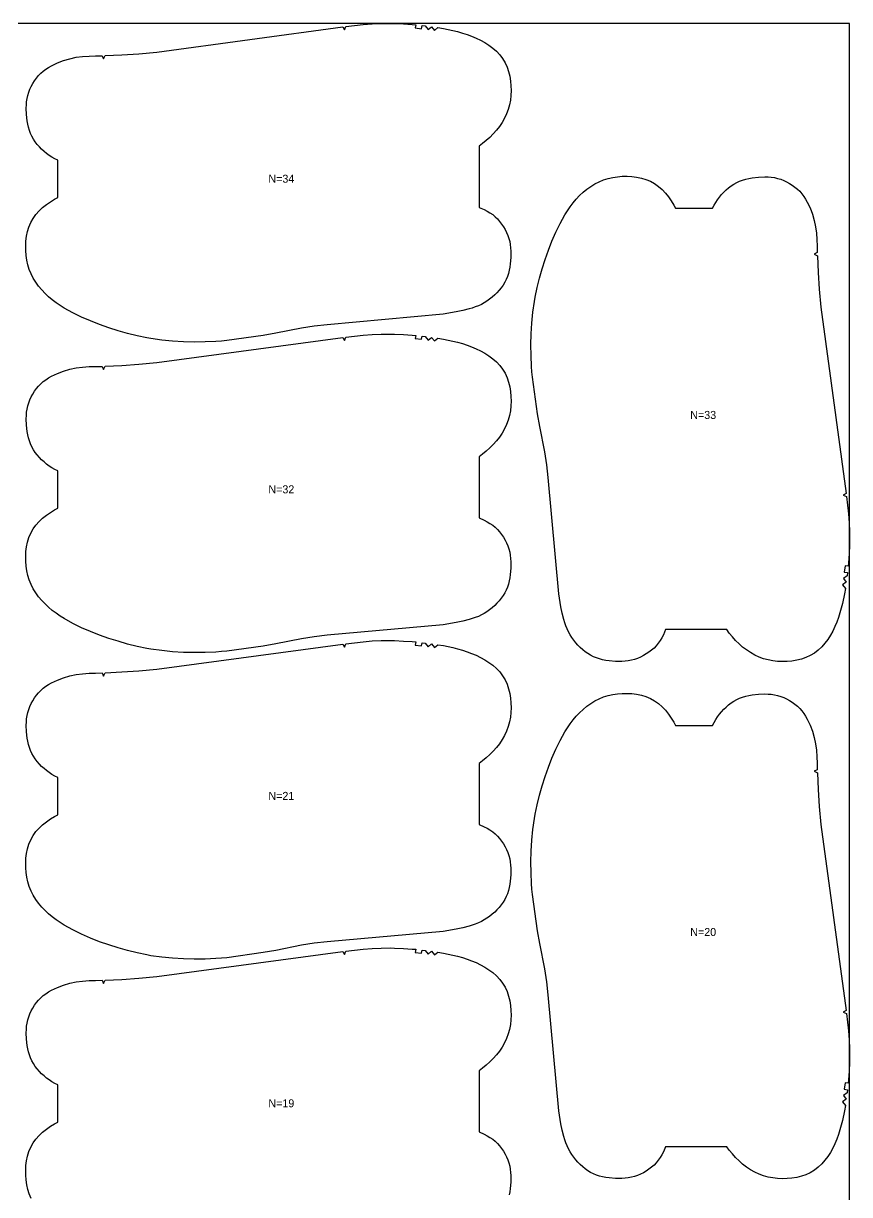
# Model space of a CAD drawing. Header units: inches. Extents: x 0 to 2045, y -95 to 1070.
# Drawn here: x 1529 to 2045, y 339 to 1070 of the extents above; entities that cross this region are included whole.
import ezdxf

# ---------------------------------------------------------------- set-up
doc = ezdxf.new("R2010")
doc.units = ezdxf.units.IN

msp = doc.modelspace()

# ---------------------------------------------------------------- linework, layer by layer
at = {"layer": '1'}
for points in [[(0.051, -94.8116), (2044.7072, -94.8116), (2044.7072, 1070.0921), (0.051, 1070.0921), (0.051, -94.8116)], [(1771.5402, 1069.4511), (1773.7451, 1069.2583), (1773.4944, 1067.2741), (1777.4629, 1066.7726), (1777.7136, 1068.7569), (1779.6978, 1068.5061), (1781.4313, 1066.2712), (1783.6662, 1068.0047), (1785.3997, 1065.7697), (1787.6347, 1067.5032), (1791.0078, 1066.9494), (1796.9873, 1065.6937), (1799.9503, 1064.9457), (1802.888, 1064.1078), (1805.7916, 1063.1713), (1808.6534, 1062.12), (1811.4628, 1060.9376), (1814.2048, 1059.6125), (1816.8599, 1058.1372), (1819.413, 1056.5012), (1821.8479, 1054.6896), (1824.1241, 1052.6944), (1826.201, 1050.5118), (1828.0408, 1048.1274), (1829.5843, 1045.5563), (1830.8247, 1042.8245), (1831.7794, 1039.9876), (1832.4819, 1037.0784), (1832.9619, 1034.1242), (1833.238, 1031.146), (1833.3218, 1028.1632), (1833.203, 1025.1734), (1832.8678, 1022.2003), (1832.3086, 1019.2644), (1831.5119, 1016.3729), (1830.4761, 1013.5614), (1829.2097, 1010.8393), (1827.7337, 1008.222), (1826.0637, 1005.7106), (1824.2198, 1003.3207), (1822.2177, 1001.059), (1820.076, 998.9213), (1817.8146, 996.9026), (1815.4531, 994.9972), (1813.3218, 993.428), (1813.3218, 955.2053), (1816.5467, 953.7919), (1818.3758, 952.8439), (1820.1435, 951.8016), (1821.8266, 950.6492), (1823.4017, 949.371), (1824.85, 947.9592), (1826.1791, 946.4296), (1827.4006, 944.8054), (1828.5264, 943.11), (1829.563, 941.3622), (1830.4949, 939.566), (1831.3013, 937.721), (1831.9616, 935.8266), (1832.4625, 933.882), (1832.817, 931.901), (1833.0459, 929.8971), (1833.1701, 927.8839), (1833.1624, 923.8592), (1832.8352, 919.8486), (1832.554, 917.854), (1832.1771, 915.8749), (1831.6839, 913.924), (1831.0541, 912.014), (1830.2811, 910.1744), (1829.3658, 908.3917), (1828.3197, 906.67), (1827.1545, 905.0136), (1825.8817, 903.4268), (1824.5131, 901.9138), (1823.0602, 900.4788), (1821.5346, 899.1263), (1819.9289, 897.8477), (1818.2607, 896.6644), (1816.5299, 895.5828), (1814.7364, 894.61), (1812.8823, 893.7491), (1810.9777, 892.9896), (1809.0351, 892.3176), (1807.0669, 891.7191), (1803.081, 890.694), (1799.0551, 889.8482), (1790.9367, 888.4558), (1718.374, 881.9044), (1710.3316, 881.0112), (1702.3326, 879.7855), (1686.4637, 876.6268), (1678.5038, 875.1856), (1655.7539, 872.013), (1652.3778, 871.6868), (1648.9923, 871.4527), (1642.215, 871.1602), (1635.4322, 871.0913), (1628.6481, 871.2541), (1621.8747, 871.6588), (1615.1282, 872.3309), (1608.4105, 873.2827), (1605.7259, 873.7586), (1599.7416, 874.9898), (1593.8048, 876.4557), (1587.9325, 878.1364), (1582.117, 879.9979), (1576.3594, 882.025), (1570.6738, 884.2351), (1565.0733, 886.6618), (1559.603, 889.3462), (1554.302, 892.3293), (1551.7298, 893.9456), (1549.2237, 895.6579), (1546.7963, 897.4788), (1544.4652, 899.4164), (1542.2495, 901.4772), (1540.1688, 903.6669), (1538.2417, 905.9903), (1536.4842, 908.4412), (1534.9168, 911.0048), (1533.5552, 913.6806), (1532.4208, 916.4538), (1531.5226, 919.3154), (1530.8603, 922.2298), (1530.4203, 925.1892), (1530.1962, 928.1729), (1530.1747, 931.1568), (1530.3456, 934.1429), (1530.7211, 937.1122), (1531.3206, 940.0444), (1532.1746, 942.9132), (1533.3179, 945.687), (1534.7697, 948.311), (1536.5243, 950.7588), (1538.5229, 953.0133), (1540.7273, 955.0875), (1543.0968, 956.9838), (1545.5906, 958.7089), (1548.1921, 960.2769), (1550.1747, 961.3229), (1550.1747, 984.5712), (1550.1425, 984.5847), (1548.3158, 985.4937), (1546.5479, 986.5135), (1544.8391, 987.6373), (1543.1892, 988.8584), (1541.6169, 990.1564), (1540.1143, 991.5391), (1538.6931, 993.0029), (1537.3652, 994.5439), (1536.1423, 996.1581), (1535.0361, 997.8419), (1534.0585, 999.5912), (1533.2211, 1001.4024), (1532.5243, 1003.289), (1531.9626, 1005.2212), (1531.5162, 1007.1858), (1531.1648, 1009.1693), (1530.6963, 1013.1659), (1530.5466, 1017.1878), (1530.5997, 1019.2041), (1530.7578, 1021.2148), (1531.0423, 1023.2071), (1531.4743, 1025.1681), (1532.0673, 1027.0846), (1532.8081, 1028.9569), (1533.6761, 1030.7849), (1534.6504, 1032.5682), (1535.7156, 1034.3022), (1536.8791, 1035.9685), (1538.1534, 1037.5441), (1539.5511, 1039.0061), (1541.0801, 1040.339), (1542.7215, 1041.55), (1544.4513, 1042.6541), (1546.2459, 1043.6659), (1549.9525, 1045.4489), (1553.7914, 1046.9205), (1557.7319, 1048.077), (1561.7436, 1048.9149), (1565.7329, 1049.438), (1569.7517, 1049.7258), (1573.7907, 1049.8546), (1577.84, 1049.9007), (1578.7884, 1047.929), (1579.8439, 1049.979), (1590.3043, 1050.4908), (1600.7551, 1051.1708), (1612.0168, 1052.2127), (1728.2165, 1067.9254), (1729.3257, 1066.0442), (1730.202, 1068.163), (1740.9311, 1069.3918), (1746.5648, 1069.8566), (1752.2133, 1070.0543), (1757.8708, 1070.0921), (1760.5995, 1070.0542), (1766.0721, 1069.7927), (1771.5402, 1069.4511)], [(2044.0662, 733.2518), (2043.8735, 731.0469), (2041.8893, 731.2976), (2041.3878, 727.3292), (2043.372, 727.0785), (2043.1213, 725.0942), (2040.8864, 723.3607), (2042.6199, 721.1258), (2040.3849, 719.3923), (2042.1184, 717.1573), (2041.5646, 713.7842), (2040.3089, 707.8047), (2039.5609, 704.8417), (2038.723, 701.9041), (2037.7865, 699.0005), (2036.7352, 696.1386), (2035.5527, 693.3293), (2034.2276, 690.5873), (2032.7524, 687.9322), (2031.1163, 685.379), (2029.3048, 682.9441), (2027.3096, 680.668), (2025.127, 678.591), (2022.7426, 676.7512), (2020.1715, 675.2077), (2017.4397, 673.9673), (2014.6028, 673.0126), (2011.6935, 672.3101), (2008.7393, 671.8301), (2005.7612, 671.554), (2002.7784, 671.4703), (1999.7886, 671.589), (1996.8155, 671.9243), (1993.8796, 672.4834), (1990.9881, 673.2801), (1988.1766, 674.3159), (1985.4544, 675.5823), (1982.8372, 677.0584), (1980.3257, 678.7283), (1977.9359, 680.5722), (1975.6741, 682.5744), (1973.5365, 684.7161), (1971.5178, 686.9774), (1969.6124, 689.339), (1968.0431, 691.4703), (1929.8205, 691.4703), (1928.407, 688.2454), (1927.4591, 686.4162), (1926.4167, 684.6485), (1925.2644, 682.9655), (1923.9862, 681.3904), (1922.5744, 679.942), (1921.0447, 678.6129), (1919.4206, 677.3914), (1917.7252, 676.2657), (1915.9774, 675.229), (1914.1812, 674.2972), (1912.3361, 673.4908), (1910.4417, 672.8305), (1908.4972, 672.3296), (1906.5162, 671.975), (1904.5123, 671.7461), (1902.4991, 671.6219), (1898.4744, 671.6296), (1894.4638, 671.9569), (1892.4691, 672.2381), (1890.49, 672.615), (1888.5392, 673.1082), (1886.6292, 673.7379), (1884.7896, 674.5109), (1883.0068, 675.4262), (1881.2852, 676.4723), (1879.6287, 677.6376), (1878.0419, 678.9103), (1876.5289, 680.2789), (1875.094, 681.7318), (1873.7414, 683.2574), (1872.4629, 684.8632), (1871.2795, 686.5313), (1870.198, 688.2621), (1869.2251, 690.0557), (1868.3643, 691.9097), (1867.6048, 693.8143), (1866.9328, 695.7569), (1866.3343, 697.7252), (1865.3091, 701.7111), (1864.4633, 705.7369), (1863.0709, 713.8553), (1856.5196, 786.4181), (1855.6263, 794.4604), (1854.4007, 802.4595), (1851.2419, 818.3284), (1849.8007, 826.2883), (1846.6282, 849.0381), (1846.302, 852.4142), (1846.0678, 855.7997), (1845.7753, 862.5771), (1845.7064, 869.3598), (1845.8693, 876.1439), (1846.274, 882.9174), (1846.9461, 889.6639), (1847.8979, 896.3815), (1848.3737, 899.0662), (1849.6049, 905.0504), (1851.0708, 910.9873), (1852.7515, 916.8596), (1854.613, 922.6751), (1856.6401, 928.4327), (1858.8503, 934.1182), (1861.2769, 939.7188), (1863.9613, 945.189), (1866.9444, 950.49), (1868.5607, 953.0623), (1870.273, 955.5684), (1872.0939, 957.9957), (1874.0316, 960.3268), (1876.0924, 962.5426), (1878.2821, 964.6233), (1880.6054, 966.5503), (1883.0564, 968.3078), (1885.62, 969.8752), (1888.2958, 971.2369), (1891.069, 972.3712), (1893.9306, 973.2694), (1896.8449, 973.9317), (1899.8043, 974.3717), (1902.7881, 974.5958), (1905.772, 974.6173), (1908.758, 974.4464), (1911.7273, 974.0709), (1914.6595, 973.4715), (1917.5283, 972.6174), (1920.3022, 971.4742), (1922.9261, 970.0223), (1925.374, 968.2678), (1927.6285, 966.2691), (1929.7027, 964.0648), (1931.599, 961.6953), (1933.3241, 959.2014), (1934.8921, 956.6), (1935.938, 954.6173), (1959.1863, 954.6173), (1959.1999, 954.6495), (1960.1089, 956.4763), (1961.1287, 958.2441), (1962.2525, 959.953), (1963.4736, 961.6028), (1964.7715, 963.1752), (1966.1543, 964.6778), (1967.6181, 966.0989), (1969.159, 967.4268), (1970.7733, 968.6498), (1972.457, 969.756), (1974.2064, 970.7336), (1976.0176, 971.571), (1977.9041, 972.2677), (1979.8364, 972.8294), (1981.801, 973.2759), (1983.7844, 973.6273), (1987.781, 974.0958), (1991.803, 974.2454), (1993.8193, 974.1923), (1995.83, 974.0342), (1997.8223, 973.7498), (1999.7833, 973.3178), (2001.6998, 972.7247), (2003.5721, 971.9839), (2005.4001, 971.116), (2007.1834, 970.1416), (2008.9174, 969.0764), (2010.5836, 967.9129), (2012.1592, 966.6386), (2013.6212, 965.2409), (2014.9542, 963.7119), (2016.1652, 962.0706), (2017.2692, 960.3407), (2018.2811, 958.5462), (2020.0641, 954.8395), (2021.5356, 951.0006), (2022.6921, 947.0601), (2023.53, 943.0485), (2024.0532, 939.0592), (2024.341, 935.0403), (2024.4698, 931.0014), (2024.5159, 926.952), (2022.5442, 926.0036), (2024.5941, 924.9481), (2025.1059, 914.4877), (2025.7859, 904.0369), (2026.8278, 892.7753), (2042.5406, 776.5755), (2040.6594, 775.4663), (2042.7781, 774.59), (2044.007, 763.8609), (2044.4718, 758.2272), (2044.6695, 752.5787), (2044.7072, 746.9212), (2044.6693, 744.1925), (2044.4078, 738.72), (2044.0662, 733.2518)], [(1771.5402, 875.4511), (1773.7451, 875.2583), (1773.4944, 873.2741), (1777.4629, 872.7726), (1777.7136, 874.7569), (1779.6978, 874.5061), (1781.4313, 872.2712), (1783.6662, 874.0047), (1785.3997, 871.7697), (1787.6347, 873.5032), (1791.0078, 872.9494), (1796.9873, 871.6937), (1799.9503, 870.9457), (1802.888, 870.1078), (1805.7916, 869.1713), (1808.6534, 868.12), (1811.4628, 866.9376), (1814.2048, 865.6125), (1816.8599, 864.1372), (1819.413, 862.5012), (1821.8479, 860.6896), (1824.1241, 858.6944), (1826.201, 856.5118), (1828.0408, 854.1274), (1829.5843, 851.5563), (1830.8247, 848.8245), (1831.7794, 845.9876), (1832.4819, 843.0784), (1832.9619, 840.1242), (1833.238, 837.146), (1833.3218, 834.1632), (1833.203, 831.1734), (1832.8678, 828.2003), (1832.3086, 825.2644), (1831.5119, 822.3729), (1830.4761, 819.5614), (1829.2097, 816.8393), (1827.7337, 814.222), (1826.0637, 811.7106), (1824.2198, 809.3207), (1822.2177, 807.059), (1820.076, 804.9213), (1817.8146, 802.9026), (1815.4531, 800.9972), (1813.3218, 799.428), (1813.3218, 761.2053), (1816.5467, 759.7919), (1818.3758, 758.8439), (1820.1435, 757.8016), (1821.8266, 756.6492), (1823.4017, 755.371), (1824.85, 753.9592), (1826.1791, 752.4296), (1827.4006, 750.8054), (1828.5264, 749.11), (1829.563, 747.3622), (1830.4949, 745.566), (1831.3013, 743.721), (1831.9616, 741.8266), (1832.4625, 739.882), (1832.817, 737.901), (1833.0459, 735.8971), (1833.1701, 733.8839), (1833.1624, 729.8592), (1832.8352, 725.8486), (1832.554, 723.854), (1832.1771, 721.8749), (1831.6839, 719.924), (1831.0541, 718.014), (1830.2811, 716.1744), (1829.3658, 714.3917), (1828.3197, 712.67), (1827.1545, 711.0136), (1825.8817, 709.4268), (1824.5131, 707.9138), (1823.0602, 706.4788), (1821.5346, 705.1263), (1819.9289, 703.8477), (1818.2607, 702.6644), (1816.5299, 701.5828), (1814.7364, 700.61), (1812.8823, 699.7491), (1810.9777, 698.9896), (1809.0351, 698.3176), (1807.0669, 697.7191), (1803.081, 696.694), (1799.0551, 695.8482), (1790.9367, 694.4558), (1718.374, 687.9044), (1710.3316, 687.0112), (1702.3326, 685.7855), (1686.4637, 682.6268), (1678.5038, 681.1856), (1655.7539, 678.013), (1652.3778, 677.6868), (1648.9923, 677.4527), (1642.215, 677.1602), (1635.4322, 677.0913), (1628.6481, 677.2541), (1621.8747, 677.6588), (1615.1282, 678.3309), (1608.4105, 679.2827), (1605.7259, 679.7586), (1599.7416, 680.9898), (1593.8048, 682.4557), (1587.9325, 684.1364), (1582.117, 685.9979), (1576.3594, 688.025), (1570.6738, 690.2351), (1565.0733, 692.6618), (1559.603, 695.3462), (1554.302, 698.3293), (1551.7298, 699.9456), (1549.2237, 701.6579), (1546.7963, 703.4788), (1544.4652, 705.4164), (1542.2495, 707.4772), (1540.1688, 709.6669), (1538.2417, 711.9903), (1536.4842, 714.4412), (1534.9168, 717.0048), (1533.5552, 719.6806), (1532.4208, 722.4538), (1531.5226, 725.3154), (1530.8603, 728.2298), (1530.4203, 731.1892), (1530.1962, 734.1729), (1530.1747, 737.1568), (1530.3456, 740.1429), (1530.7211, 743.1122), (1531.3206, 746.0444), (1532.1746, 748.9132), (1533.3179, 751.687), (1534.7697, 754.311), (1536.5243, 756.7588), (1538.5229, 759.0133), (1540.7273, 761.0875), (1543.0968, 762.9838), (1545.5906, 764.7089), (1548.1921, 766.2769), (1550.1747, 767.3229), (1550.1747, 790.5712), (1550.1425, 790.5847), (1548.3158, 791.4937), (1546.5479, 792.5135), (1544.8391, 793.6373), (1543.1892, 794.8584), (1541.6169, 796.1564), (1540.1143, 797.5391), (1538.6931, 799.0029), (1537.3652, 800.5439), (1536.1423, 802.1581), (1535.0361, 803.8419), (1534.0585, 805.5912), (1533.2211, 807.4024), (1532.5243, 809.289), (1531.9626, 811.2212), (1531.5162, 813.1858), (1531.1648, 815.1693), (1530.6963, 819.1659), (1530.5466, 823.1878), (1530.5997, 825.2041), (1530.7578, 827.2148), (1531.0423, 829.2071), (1531.4743, 831.1681), (1532.0673, 833.0846), (1532.8081, 834.9569), (1533.6761, 836.7849), (1534.6504, 838.5682), (1535.7156, 840.3022), (1536.8791, 841.9685), (1538.1534, 843.5441), (1539.5511, 845.0061), (1541.0801, 846.339), (1542.7215, 847.55), (1544.4513, 848.6541), (1546.2459, 849.6659), (1549.9525, 851.4489), (1553.7914, 852.9205), (1557.7319, 854.077), (1561.7436, 854.9149), (1565.7329, 855.438), (1569.7517, 855.7258), (1573.7907, 855.8546), (1577.84, 855.9007), (1578.7884, 853.929), (1579.8439, 855.979), (1590.3043, 856.4908), (1600.7551, 857.1708), (1612.0168, 858.2127), (1728.2165, 873.9254), (1729.3257, 872.0442), (1730.202, 874.163), (1740.9311, 875.3918), (1746.5648, 875.8566), (1752.2133, 876.0543), (1757.8708, 876.0921), (1760.5995, 876.0542), (1766.0721, 875.7927), (1771.5402, 875.4511)], [(1771.5402, 683.9511), (1773.7451, 683.7583), (1773.4944, 681.7741), (1777.4629, 681.2726), (1777.7136, 683.2569), (1779.6978, 683.0061), (1781.4313, 680.7712), (1783.6662, 682.5047), (1785.3997, 680.2697), (1787.6347, 682.0032), (1791.0078, 681.4494), (1796.9873, 680.1937), (1799.9503, 679.4457), (1802.888, 678.6078), (1805.7916, 677.6713), (1808.6534, 676.62), (1811.4628, 675.4376), (1814.2048, 674.1125), (1816.8599, 672.6372), (1819.413, 671.0012), (1821.8479, 669.1896), (1824.1241, 667.1944), (1826.201, 665.0118), (1828.0408, 662.6274), (1829.5843, 660.0563), (1830.8247, 657.3245), (1831.7794, 654.4876), (1832.4819, 651.5784), (1832.9619, 648.6242), (1833.238, 645.646), (1833.3218, 642.6632), (1833.203, 639.6734), (1832.8678, 636.7003), (1832.3086, 633.7644), (1831.5119, 630.8729), (1830.4761, 628.0614), (1829.2097, 625.3393), (1827.7337, 622.722), (1826.0637, 620.2106), (1824.2198, 617.8207), (1822.2177, 615.559), (1820.076, 613.4213), (1817.8146, 611.4026), (1815.4531, 609.4972), (1813.3218, 607.928), (1813.3218, 569.7053), (1816.5467, 568.2919), (1818.3758, 567.3439), (1820.1435, 566.3016), (1821.8266, 565.1492), (1823.4017, 563.871), (1824.85, 562.4592), (1826.1791, 560.9296), (1827.4006, 559.3054), (1828.5264, 557.61), (1829.563, 555.8622), (1830.4949, 554.066), (1831.3013, 552.221), (1831.9616, 550.3266), (1832.4625, 548.382), (1832.817, 546.401), (1833.0459, 544.3971), (1833.1701, 542.3839), (1833.1624, 538.3592), (1832.8352, 534.3486), (1832.554, 532.354), (1832.1771, 530.3749), (1831.6839, 528.424), (1831.0541, 526.514), (1830.2811, 524.6744), (1829.3658, 522.8917), (1828.3197, 521.17), (1827.1545, 519.5136), (1825.8817, 517.9268), (1824.5131, 516.4138), (1823.0602, 514.9788), (1821.5346, 513.6263), (1819.9289, 512.3477), (1818.2607, 511.1644), (1816.5299, 510.0828), (1814.7364, 509.11), (1812.8823, 508.2491), (1810.9777, 507.4896), (1809.0351, 506.8176), (1807.0669, 506.2191), (1803.081, 505.194), (1799.0551, 504.3482), (1790.9367, 502.9558), (1718.374, 496.4044), (1710.3316, 495.5112), (1702.3326, 494.2855), (1686.4637, 491.1268), (1678.5038, 489.6856), (1655.7539, 486.513), (1652.3778, 486.1868), (1648.9923, 485.9527), (1642.215, 485.6602), (1635.4322, 485.5913), (1628.6481, 485.7541), (1621.8747, 486.1588), (1615.1282, 486.8309), (1608.4105, 487.7827), (1605.7259, 488.2586), (1599.7416, 489.4898), (1593.8048, 490.9557), (1587.9325, 492.6364), (1582.117, 494.4979), (1576.3594, 496.525), (1570.6738, 498.7351), (1565.0733, 501.1618), (1559.603, 503.8462), (1554.302, 506.8293), (1551.7298, 508.4456), (1549.2237, 510.1579), (1546.7963, 511.9788), (1544.4652, 513.9164), (1542.2495, 515.9772), (1540.1688, 518.1669), (1538.2417, 520.4903), (1536.4842, 522.9412), (1534.9168, 525.5048), (1533.5552, 528.1806), (1532.4208, 530.9538), (1531.5226, 533.8154), (1530.8603, 536.7298), (1530.4203, 539.6892), (1530.1962, 542.6729), (1530.1747, 545.6568), (1530.3456, 548.6429), (1530.7211, 551.6122), (1531.3206, 554.5444), (1532.1746, 557.4132), (1533.3179, 560.187), (1534.7697, 562.811), (1536.5243, 565.2588), (1538.5229, 567.5133), (1540.7273, 569.5875), (1543.0968, 571.4838), (1545.5906, 573.2089), (1548.1921, 574.7769), (1550.1747, 575.8229), (1550.1747, 599.0712), (1550.1425, 599.0847), (1548.3158, 599.9937), (1546.5479, 601.0135), (1544.8391, 602.1373), (1543.1892, 603.3584), (1541.6169, 604.6564), (1540.1143, 606.0391), (1538.6931, 607.5029), (1537.3652, 609.0439), (1536.1423, 610.6581), (1535.0361, 612.3419), (1534.0585, 614.0912), (1533.2211, 615.9024), (1532.5243, 617.789), (1531.9626, 619.7212), (1531.5162, 621.6858), (1531.1648, 623.6693), (1530.6963, 627.6659), (1530.5466, 631.6878), (1530.5997, 633.7041), (1530.7578, 635.7148), (1531.0423, 637.7071), (1531.4743, 639.6681), (1532.0673, 641.5846), (1532.8081, 643.4569), (1533.6761, 645.2849), (1534.6504, 647.0682), (1535.7156, 648.8022), (1536.8791, 650.4685), (1538.1534, 652.0441), (1539.5511, 653.5061), (1541.0801, 654.839), (1542.7215, 656.05), (1544.4513, 657.1541), (1546.2459, 658.1659), (1549.9525, 659.9489), (1553.7914, 661.4205), (1557.7319, 662.577), (1561.7436, 663.4149), (1565.7329, 663.938), (1569.7517, 664.2258), (1573.7907, 664.3546), (1577.84, 664.4007), (1578.7884, 662.429), (1579.8439, 664.479), (1590.3043, 664.9908), (1600.7551, 665.6708), (1612.0168, 666.7127), (1728.2165, 682.4254), (1729.3257, 680.5442), (1730.202, 682.663), (1740.9311, 683.8918), (1746.5648, 684.3566), (1752.2133, 684.5543), (1757.8708, 684.5921), (1760.5995, 684.5542), (1766.0721, 684.2927), (1771.5402, 683.9511)], [(2044.0662, 410.2688), (2043.8735, 408.0639), (2041.8893, 408.3146), (2041.3878, 404.3462), (2043.372, 404.0955), (2043.1213, 402.1112), (2040.8864, 400.3777), (2042.6199, 398.1428), (2040.3849, 396.4093), (2042.1184, 394.1743), (2041.5646, 390.8012), (2040.3089, 384.8217), (2039.5609, 381.8587), (2038.723, 378.9211), (2037.7865, 376.0175), (2036.7352, 373.1556), (2035.5527, 370.3463), (2034.2276, 367.6043), (2032.7524, 364.9492), (2031.1163, 362.396), (2029.3048, 359.9611), (2027.3096, 357.685), (2025.127, 355.608), (2022.7426, 353.7682), (2020.1715, 352.2247), (2017.4397, 350.9843), (2014.6028, 350.0296), (2011.6935, 349.3271), (2008.7393, 348.8471), (2005.7612, 348.571), (2002.7784, 348.4873), (1999.7886, 348.606), (1996.8155, 348.9413), (1993.8796, 349.5004), (1990.9881, 350.2971), (1988.1766, 351.3329), (1985.4544, 352.5993), (1982.8372, 354.0754), (1980.3257, 355.7453), (1977.9359, 357.5892), (1975.6741, 359.5914), (1973.5365, 361.7331), (1971.5178, 363.9944), (1969.6124, 366.356), (1968.0431, 368.4873), (1929.8205, 368.4873), (1928.407, 365.2624), (1927.4591, 363.4332), (1926.4167, 361.6655), (1925.2644, 359.9825), (1923.9862, 358.4074), (1922.5744, 356.959), (1921.0447, 355.6299), (1919.4206, 354.4084), (1917.7252, 353.2827), (1915.9774, 352.246), (1914.1812, 351.3142), (1912.3361, 350.5078), (1910.4417, 349.8475), (1908.4972, 349.3466), (1906.5162, 348.992), (1904.5123, 348.7631), (1902.4991, 348.6389), (1898.4744, 348.6466), (1894.4638, 348.9739), (1892.4691, 349.2551), (1890.49, 349.632), (1888.5392, 350.1252), (1886.6292, 350.7549), (1884.7896, 351.5279), (1883.0068, 352.4432), (1881.2852, 353.4893), (1879.6287, 354.6546), (1878.0419, 355.9273), (1876.5289, 357.2959), (1875.094, 358.7488), (1873.7414, 360.2744), (1872.4629, 361.8802), (1871.2795, 363.5483), (1870.198, 365.2791), (1869.2251, 367.0727), (1868.3643, 368.9267), (1867.6048, 370.8313), (1866.9328, 372.7739), (1866.3343, 374.7422), (1865.3091, 378.7281), (1864.4633, 382.7539), (1863.0709, 390.8723), (1856.5196, 463.4351), (1855.6263, 471.4774), (1854.4007, 479.4765), (1851.2419, 495.3454), (1849.8007, 503.3053), (1846.6282, 526.0551), (1846.302, 529.4312), (1846.0678, 532.8167), (1845.7753, 539.5941), (1845.7064, 546.3768), (1845.8693, 553.1609), (1846.274, 559.9344), (1846.9461, 566.6809), (1847.8979, 573.3985), (1848.3737, 576.0832), (1849.6049, 582.0674), (1851.0708, 588.0043), (1852.7515, 593.8766), (1854.613, 599.6921), (1856.6401, 605.4497), (1858.8503, 611.1352), (1861.2769, 616.7358), (1863.9613, 622.206), (1866.9444, 627.507), (1868.5607, 630.0793), (1870.273, 632.5854), (1872.0939, 635.0127), (1874.0316, 637.3438), (1876.0924, 639.5596), (1878.2821, 641.6403), (1880.6054, 643.5673), (1883.0564, 645.3248), (1885.62, 646.8922), (1888.2958, 648.2539), (1891.069, 649.3882), (1893.9306, 650.2864), (1896.8449, 650.9487), (1899.8043, 651.3887), (1902.7881, 651.6128), (1905.772, 651.6343), (1908.758, 651.4634), (1911.7273, 651.0879), (1914.6595, 650.4885), (1917.5283, 649.6344), (1920.3022, 648.4912), (1922.9261, 647.0393), (1925.374, 645.2848), (1927.6285, 643.2861), (1929.7027, 641.0818), (1931.599, 638.7123), (1933.3241, 636.2184), (1934.8921, 633.617), (1935.938, 631.6343), (1959.1863, 631.6343), (1959.1999, 631.6665), (1960.1089, 633.4933), (1961.1287, 635.2611), (1962.2525, 636.97), (1963.4736, 638.6198), (1964.7715, 640.1922), (1966.1543, 641.6948), (1967.6181, 643.1159), (1969.159, 644.4438), (1970.7733, 645.6668), (1972.457, 646.773), (1974.2064, 647.7506), (1976.0176, 648.588), (1977.9041, 649.2847), (1979.8364, 649.8464), (1981.801, 650.2929), (1983.7844, 650.6443), (1987.781, 651.1128), (1991.803, 651.2624), (1993.8193, 651.2093), (1995.83, 651.0512), (1997.8223, 650.7668), (1999.7833, 650.3348), (2001.6998, 649.7417), (2003.5721, 649.0009), (2005.4001, 648.133), (2007.1834, 647.1586), (2008.9174, 646.0934), (2010.5836, 644.9299), (2012.1592, 643.6556), (2013.6212, 642.2579), (2014.9542, 640.7289), (2016.1652, 639.0876), (2017.2692, 637.3577), (2018.2811, 635.5632), (2020.0641, 631.8565), (2021.5356, 628.0176), (2022.6921, 624.0771), (2023.53, 620.0655), (2024.0532, 616.0762), (2024.341, 612.0573), (2024.4698, 608.0184), (2024.5159, 603.969), (2022.5442, 603.0206), (2024.5941, 601.9651), (2025.1059, 591.5047), (2025.7859, 581.0539), (2026.8278, 569.7923), (2042.5406, 453.5925), (2040.6594, 452.4833), (2042.7781, 451.607), (2044.007, 440.8779), (2044.4718, 435.2442), (2044.6695, 429.5957), (2044.7072, 423.9382), (2044.6693, 421.2095), (2044.4078, 415.737), (2044.0662, 410.2688)]]:
    msp.add_lwpolyline(points, close=True, dxfattribs=at)
msp.add_lwpolyline([(1533.5552, 336.1806), (1532.4208, 338.9538), (1531.5226, 341.8154), (1530.8603, 344.7298), (1530.4203, 347.6892), (1530.1962, 350.6729), (1530.1747, 353.6568), (1530.3456, 356.6429), (1530.7211, 359.6122), (1531.3206, 362.5444), (1532.1746, 365.4132), (1533.3179, 368.187), (1534.7697, 370.811), (1536.5243, 373.2588), (1538.5229, 375.5133), (1540.7273, 377.5875), (1543.0968, 379.4838), (1545.5906, 381.2089), (1548.1921, 382.7769), (1550.1747, 383.8229), (1550.1747, 407.0712), (1550.1425, 407.0847), (1548.3158, 407.9937), (1546.5479, 409.0135), (1544.8391, 410.1373), (1543.1892, 411.3584), (1541.6169, 412.6564), (1540.1143, 414.0391), (1538.6931, 415.5029), (1537.3652, 417.0439), (1536.1423, 418.6581), (1535.0361, 420.3419), (1534.0585, 422.0912), (1533.2211, 423.9024), (1532.5243, 425.789), (1531.9626, 427.7212), (1531.5162, 429.6858), (1531.1648, 431.6693), (1530.6963, 435.6659), (1530.5466, 439.6878), (1530.5997, 441.7041), (1530.7578, 443.7148), (1531.0423, 445.7071), (1531.4743, 447.6681), (1532.0673, 449.5846), (1532.8081, 451.4569), (1533.6761, 453.2849), (1534.6504, 455.0682), (1535.7156, 456.8022), (1536.8791, 458.4685), (1538.1534, 460.0441), (1539.5511, 461.5061), (1541.0801, 462.839), (1542.7215, 464.05), (1544.4513, 465.1541), (1546.2459, 466.1659), (1549.9525, 467.9489), (1553.7914, 469.4205), (1557.7319, 470.577), (1561.7436, 471.4149), (1565.7329, 471.938), (1569.7517, 472.2258), (1573.7907, 472.3546), (1577.84, 472.4007), (1578.7884, 470.429), (1579.8439, 472.479), (1590.3043, 472.9908), (1600.7551, 473.6708), (1612.0168, 474.7127), (1728.2165, 490.4254), (1729.3257, 488.5442), (1730.202, 490.663), (1740.9311, 491.8918), (1746.5648, 492.3566), (1752.2133, 492.5543), (1757.8708, 492.5921), (1760.5995, 492.5542), (1766.0721, 492.2927), (1771.5402, 491.9511), (1771.5402, 491.9511), (1773.7451, 491.7583), (1773.4944, 489.7741), (1777.4629, 489.2726), (1777.7136, 491.2569), (1779.6978, 491.0061), (1781.4313, 488.7712), (1783.6662, 490.5047), (1785.3997, 488.2697), (1787.6347, 490.0032), (1791.0078, 489.4494), (1796.9873, 488.1937), (1799.9503, 487.4457), (1802.888, 486.6078), (1805.7916, 485.6713), (1808.6534, 484.62), (1811.4628, 483.4376), (1814.2048, 482.1125), (1816.8599, 480.6372), (1819.413, 479.0012), (1821.8479, 477.1896), (1824.1241, 475.1944), (1826.201, 473.0118), (1828.0408, 470.6274), (1829.5843, 468.0563), (1830.8247, 465.3245), (1831.7794, 462.4876), (1832.4819, 459.5784), (1832.9619, 456.6242), (1833.238, 453.646), (1833.3218, 450.6632), (1833.203, 447.6734), (1832.8678, 444.7003), (1832.3086, 441.7644), (1831.5119, 438.8729), (1830.4761, 436.0614), (1829.2097, 433.3393), (1827.7337, 430.722), (1826.0637, 428.2106), (1824.2198, 425.8207), (1822.2177, 423.559), (1820.076, 421.4213), (1817.8146, 419.4026), (1815.4531, 417.4972), (1813.3218, 415.928), (1813.3218, 377.7053), (1816.5467, 376.2919), (1818.3758, 375.3439), (1820.1435, 374.3016), (1821.8266, 373.1492), (1823.4017, 371.871), (1824.85, 370.4592), (1826.1791, 368.9296), (1827.4006, 367.3054), (1828.5264, 365.61), (1829.563, 363.8622), (1830.4949, 362.066), (1831.3013, 360.221), (1831.9616, 358.3266), (1832.4625, 356.382), (1832.817, 354.401), (1833.0459, 352.3971), (1833.1701, 350.3839), (1833.1624, 346.3592), (1832.8352, 342.3486), (1832.554, 340.354), (1832.1771, 338.3749)], dxfattribs=at)

# ---------------------------------------------------------------- texts
for s, p in [('N=34', (1681.7483, 970.5917)), ('N=33', (1945.2068, 823.0438)), ('N=32', (1681.7483, 776.5917)), ('N=21', (1681.7483, 585.0917)), ('N=20', (1945.2068, 500.0608)), ('N=19', (1681.7483, 393.0917))]:
    msp.add_text(s, height=5, dxfattribs=at).set_placement(p)

doc.saveas('drawing.dxf')
